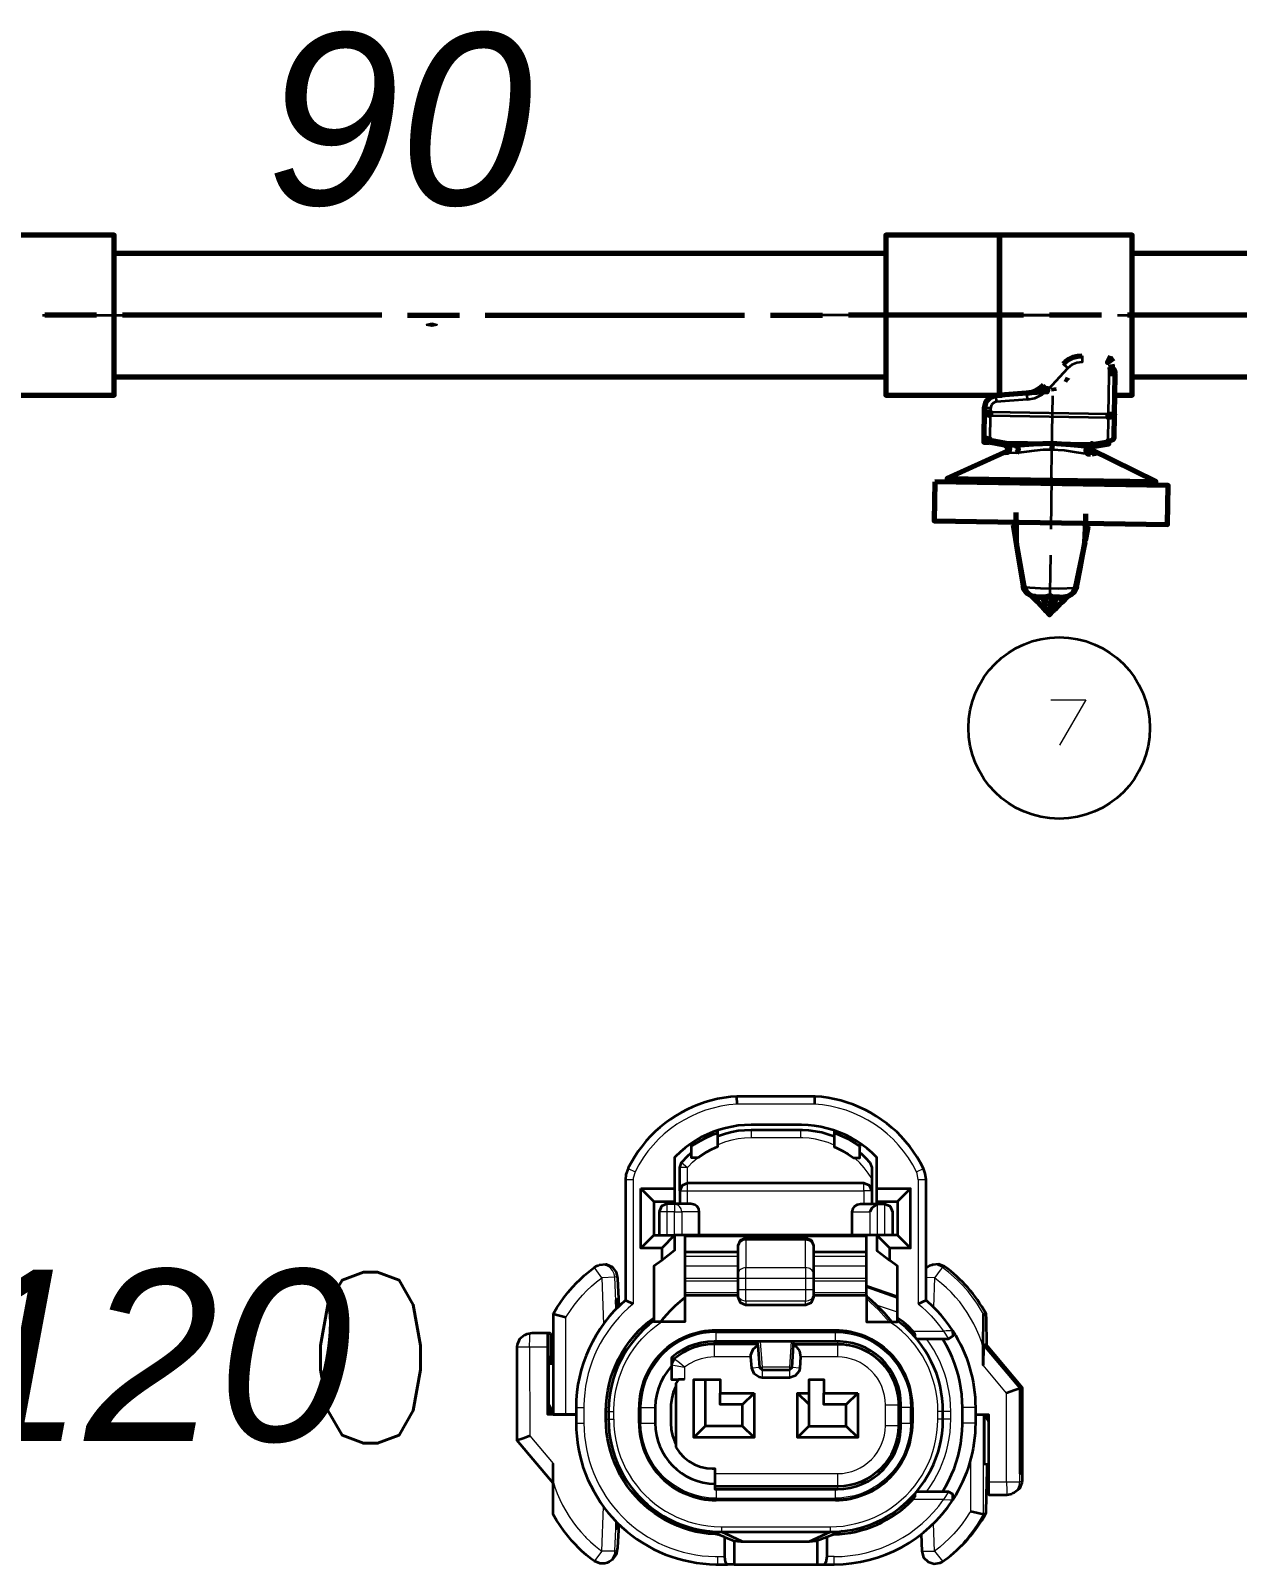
# Model space of a CAD drawing. Extents: x 0 to 174, y 0 to 33.
# Drawn here: x 42.714 to 44.546, y 14.93 to 17.259 of the extents above; entities that cross this region are included whole.
import ezdxf
from ezdxf.enums import TextEntityAlignment as Align

# ---------------------------------------------------------------- set-up
doc = ezdxf.new("R2010")
doc.units = 0
doc.layers.add('PDF2_문자', color=7, linetype='Continuous')
doc.layers.add('PDF2_형상', color=157, linetype='Continuous', true_color=0x405f80)
doc.layers.add('YOLO_TEXT', color=3, linetype='Continuous', true_color=0x008230)
doc.styles.add('OCR_LATIN', font='txt.shx')
doc.styles.add('PDF LucidaHandwriting Italic', font='ariali.ttf')

msp = doc.modelspace()

# ---------------------------------------------------------------- linework, layer by layer
at = {"layer": 'PDF2_형상', "lineweight": 70}
for points in [[(42.4665, 16.9339), (42.0925, 16.9339), (42.0925, 16.7204), (42.3693, 16.7204), (42.3693, 16.4532), (42.5636, 16.4532), (42.5636, 16.7058), (42.8406, 16.7058), (42.8406, 16.9485), (42.4665, 16.9485), (42.4665, 16.7058)], [(44.3604, 16.7058), (44.3865, 16.7058), (44.3865, 16.9485), (44.185, 16.9485), (44.0125, 16.9485), (44.0125, 16.7058), (44.185, 16.7058), (44.1894, 16.7058)], [(44.0125, 16.921), (42.8406, 16.921)], [(46.2468, 16.921), (44.3865, 16.921)], [(44.2817, 16.7531), (44.2853, 16.7565), (44.291, 16.7604), (44.2972, 16.7633), (44.304, 16.765), (44.3108, 16.7656)], [(44.3581, 16.7617), (44.3494, 16.7553), (44.3542, 16.7647), (44.3543, 16.7649)], [(44.3604, 16.7492), (44.3508, 16.7474)], [(44.3562, 16.7483), (44.3589, 16.7451), (44.3603, 16.7415), (44.3601, 16.7404), (44.3603, 16.7393)], [(42.8406, 16.7335), (44.0125, 16.7335)], [(44.2899, 16.7276), (44.2894, 16.7278), (44.2844, 16.7297)], [(44.3232, 16.6164), (44.3211, 16.6192), (44.3207, 16.6231), (44.3225, 16.6262), (44.3239, 16.6272), (44.3254, 16.6275), (44.3271, 16.6276), (44.3513, 16.6315), (44.3511, 16.6315), (44.351, 16.6318), (44.3501, 16.6343), (44.3497, 16.6363), (44.3529, 16.6365), (44.3576, 16.6382), (44.3594, 16.641), (44.36, 16.6767), (44.361, 16.7357), (44.3603, 16.7415)], [(44.361, 16.7415), (44.3603, 16.7415), (44.3513, 16.7417)], [(44.3865, 16.7335), (46.2468, 16.7335)], [(44.2574, 16.7107), (44.2494, 16.7101), (44.2417, 16.7096), (44.2339, 16.709), (44.2301, 16.7088), (44.2293, 16.7088), (44.2264, 16.7085), (44.1801, 16.7051), (44.1711, 16.7022), (44.1644, 16.6953), (44.1621, 16.6861), (44.1619, 16.6797), (44.1614, 16.644), (44.1613, 16.6342), (44.1693, 16.634)], [(44.2522, 16.721), (44.2468, 16.7161), (44.2406, 16.7122), (44.2336, 16.7097), (44.2264, 16.7085), (44.2372, 16.71), (44.2443, 16.7117), (44.2579, 16.7157), (44.2579, 16.7138), (44.2576, 16.7111), (44.2576, 16.7108), (44.2575, 16.7108), (44.2575, 16.7107)], [(44.2682, 16.7115), (44.2678, 16.7174)], [(44.265, 16.6321), (44.2365, 16.6312), (44.2092, 16.6293), (44.1951, 16.6296), (44.1985, 16.6282), (44.2003, 16.6249), (44.1999, 16.6211), (44.1972, 16.6185), (44.1946, 16.6188), (44.1972, 16.6211), (44.1981, 16.6247), (44.1965, 16.6279), (44.1935, 16.6297), (44.1693, 16.6343), (44.1704, 16.6367), (44.1711, 16.639), (44.1674, 16.6394), (44.1631, 16.6413), (44.1617, 16.6431), (44.1614, 16.644), (44.1619, 16.6407), (44.1636, 16.6378), (44.1661, 16.6356), (44.1693, 16.6343)], [(44.1935, 16.6294), (44.1917, 16.63)], [(44.1932, 16.6296), (44.1933, 16.6294)], [(44.1951, 16.6343), (44.1942, 16.6308), (44.1936, 16.6297), (44.1935, 16.6297), (44.1935, 16.6296), (44.1933, 16.6296)], [(44.1942, 16.6294), (44.1933, 16.6296), (44.1951, 16.6294)], [(44.1951, 16.6344), (44.1951, 16.6308), (44.1951, 16.6296)], [(44.2092, 16.6293), (44.2106, 16.6289), (44.2118, 16.6281), (44.2133, 16.6247), (44.2129, 16.6208), (44.2121, 16.6193), (44.2108, 16.6182)], [(44.3271, 16.6276), (44.3258, 16.631), (44.3254, 16.6324), (44.3254, 16.6275), (44.3207, 16.6276), (44.2933, 16.6304), (44.265, 16.6321), (44.2649, 16.6233)], [(44.1971, 16.6208), (44.1057, 16.5792), (44.1057, 16.5735)], [(44.1931, 16.619), (44.1932, 16.619), (44.1946, 16.6186)], [(44.3207, 16.6276), (44.319, 16.6271), (44.3168, 16.6244), (44.3163, 16.6218), (44.3167, 16.6194), (44.3187, 16.6167), (44.3232, 16.6165)], [(44.4224, 16.5686), (44.4225, 16.5743), (44.3251, 16.6224)], [(44.3258, 16.6167), (44.3335, 16.6179), (44.3339, 16.6181)], [(44.3339, 16.6285), (44.3338, 16.6285), (44.3329, 16.6283), (44.3261, 16.6274)], [(44.3356, 16.629), (44.3338, 16.6285)], [(44.1057, 16.5792), (44.264, 16.5768), (44.4225, 16.5743)], [(44.2101, 16.5272), (44.2103, 16.5054), (44.2104, 16.4837), (44.2111, 16.4774)], [(44.3022, 16.4147), (44.3082, 16.4454), (44.314, 16.4757), (44.3149, 16.4821), (44.3157, 16.5039), (44.3165, 16.5256)], [(44.2061, 16.5082), (44.2096, 16.4868), (44.2111, 16.4774), (44.221, 16.416), (44.221, 16.4158), (44.2211, 16.4157), (44.2215, 16.4156), (44.2228, 16.4153), (44.2104, 16.4837)], [(44.3158, 16.4851), (44.3193, 16.5032), (44.3199, 16.5064)], [(44.3149, 16.4821), (44.3004, 16.4142), (44.3017, 16.4143), (44.3019, 16.4144), (44.3022, 16.4146), (44.3022, 16.4147), (44.3017, 16.4126)], [(44.2339, 16.4007), (44.2397, 16.3997), (44.2357, 16.4001), (44.2315, 16.4017), (44.2281, 16.4039), (44.2251, 16.4068), (44.2228, 16.4101), (44.2214, 16.4139), (44.2208, 16.416)], [(44.2214, 16.4139), (44.2214, 16.4138), (44.2219, 16.4138), (44.2232, 16.4138), (44.2263, 16.4072), (44.2294, 16.4037), (44.2344, 16.4007), (44.2397, 16.3997), (44.2472, 16.3996), (44.2513, 16.3994), (44.2553, 16.3994), (44.2568, 16.3997), (44.2599, 16.4011), (44.2611, 16.4014), (44.2617, 16.4014), (44.2629, 16.4011), (44.266, 16.3996), (44.2674, 16.3992), (44.2756, 16.3992), (44.2829, 16.399), (44.2864, 16.3993), (44.29, 16.4007), (44.2935, 16.4028), (44.2963, 16.4057), (44.2985, 16.409), (44.3, 16.4126), (44.3012, 16.4125), (44.3015, 16.4125), (44.3017, 16.4125), (44.3017, 16.4126), (44.2983, 16.4062), (44.2947, 16.4028), (44.289, 16.3999), (44.2829, 16.399)], [(44.2228, 16.4153), (44.2232, 16.4138)], [(44.2344, 16.4006), (44.2424, 16.3921), (44.254, 16.3796), (44.2553, 16.3782), (44.261, 16.3721), (44.2667, 16.3779)], [(44.2549, 16.3994), (44.2547, 16.391), (44.2535, 16.3857), (44.2538, 16.3817), (44.255, 16.3785), (44.2553, 16.3782)], [(44.2883, 16.3997), (44.2801, 16.3914), (44.2765, 16.3878), (44.2729, 16.3842), (44.2696, 16.3808), (44.2667, 16.3779), (44.2671, 16.3783), (44.2685, 16.3814), (44.2688, 16.3856), (44.2678, 16.3907), (44.2679, 16.3992)], [(44.3004, 16.4142), (44.3, 16.4126)], [(44.2678, 16.3907), (44.2668, 16.3882), (44.2646, 16.3864), (44.2615, 16.3858)]]:
    msp.add_lwpolyline(points, dxfattribs=at)
for points in [[(44.185, 16.7058), (44.185, 16.9485)], [(44.1717, 16.6747), (44.17, 16.6749), (44.1647, 16.6762), (44.1626, 16.6778), (44.1622, 16.6787), (44.1619, 16.6797), (44.1628, 16.6797), (44.1717, 16.6796)], [(44.3503, 16.6768), (44.36, 16.6767), (44.3599, 16.6757), (44.3583, 16.674), (44.3539, 16.6722), (44.3503, 16.6719)], [(44.0868, 16.5738), (44.086, 16.5147), (44.4403, 16.5093), (44.4411, 16.5683)]]:
    msp.add_lwpolyline(points, close=True, dxfattribs=at)
at = {"layer": 'PDF2_형상', "color": 18, "lineweight": 35, "true_color": 0x260000}
for points in [[(42.7322, 16.8272), (42.9685, 16.8272)], [(42.8139, 16.8272), (42.7353, 16.8272)], [(43.2471, 16.8272), (42.8533, 16.8272)], [(43.2864, 16.8272), (43.3651, 16.8272)], [(43.4044, 16.8272), (43.7982, 16.8272)], [(43.8376, 16.8272), (43.9162, 16.8272)], [(44.02, 16.8272), (43.8846, 16.8272)], [(43.9557, 16.8272), (44.3131, 16.8272), (44.1775, 16.8272)], [(44.2071, 16.8272), (44.0571, 16.8272), (44.2218, 16.8272)], [(44.0594, 16.8272), (44.1382, 16.8272)], [(44.3251, 16.8272), (44.2464, 16.8272)], [(44.3399, 16.8272), (44.2611, 16.8272)], [(44.3646, 16.8272), (44.5144, 16.8272)], [(44.7731, 16.8272), (44.3793, 16.8272)], [(44.2647, 16.6203), (44.2661, 16.7044)], [(44.2642, 16.5808), (44.2629, 16.5021)], [(44.2624, 16.4628), (44.261, 16.3786)]]:
    msp.add_lwpolyline(points, dxfattribs=at)
at = {"layer": 'PDF2_형상', "color": 3, "lineweight": 70}
for points in [[(42.8139, 16.8272), (42.7353, 16.8272)], [(43.2471, 16.8272), (42.8533, 16.8272)], [(43.2864, 16.8272), (43.3651, 16.8272)], [(43.4044, 16.8272), (43.7982, 16.8272)], [(43.8376, 16.8272), (43.9162, 16.8272)], [(44.2218, 16.8272), (44.185, 16.8272), (43.9557, 16.8272)], [(44.3399, 16.8272), (44.2613, 16.8272)], [(44.7731, 16.8272), (44.3793, 16.8272)]]:
    msp.add_lwpolyline(points, dxfattribs=at)
at = {"layer": 'PDF2_형상', "lineweight": 35}
for points in [[(44.2522, 16.721), (44.2528, 16.7204), (44.2593, 16.7144), (44.2888, 16.7464), (44.2817, 16.7531)], [(44.3108, 16.7656), (44.3108, 16.7649), (44.3107, 16.756), (44.3107, 16.7558), (44.3026, 16.7549), (44.2951, 16.7517), (44.2888, 16.7464)], [(44.3508, 16.7474), (44.3513, 16.7417), (44.3513, 16.7358)], [(44.361, 16.7357), (44.3513, 16.7358), (44.3503, 16.6768), (44.1717, 16.6796), (44.1718, 16.686), (44.1633, 16.6861), (44.1621, 16.6861)], [(44.2264, 16.7085), (44.2264, 16.7082), (44.2265, 16.7078), (44.2267, 16.7057), (44.2271, 16.6989), (44.1808, 16.6956), (44.1801, 16.7044), (44.1801, 16.7051)], [(44.2271, 16.6989), (44.239, 16.7012), (44.25, 16.7065), (44.2593, 16.7144)], [(44.1808, 16.6956), (44.179, 16.6953), (44.1774, 16.6946), (44.1756, 16.6935), (44.1744, 16.6925), (44.1732, 16.6908), (44.1725, 16.6894), (44.1719, 16.6875), (44.1718, 16.686)], [(44.1972, 16.6185), (44.2108, 16.6182), (44.2383, 16.6218), (44.2515, 16.6229), (44.2649, 16.6233)], [(44.264, 16.571), (44.264, 16.5768), (44.2649, 16.6233), (44.2835, 16.6219), (44.3018, 16.6192), (44.3186, 16.6165)], [(44.3271, 16.6276), (44.3242, 16.626), (44.3226, 16.6228), (44.3233, 16.6192), (44.3258, 16.6167), (44.3232, 16.6164)], [(44.2061, 16.5082), (44.2063, 16.5129)], [(44.2096, 16.4868), (44.21, 16.5128)], [(44.3163, 16.5111), (44.3158, 16.4851)], [(44.32, 16.5111), (44.3199, 16.5064)], [(44.3, 16.4126), (44.2754, 16.4114), (44.2476, 16.4118), (44.2232, 16.4138)], [(44.2535, 16.3857), (44.249, 16.3983), (44.2424, 16.3921)], [(44.2478, 16.3996), (44.249, 16.3983), (44.249, 16.3996)], [(44.2611, 16.4014), (44.2608, 16.3858), (44.2594, 16.3818), (44.2576, 16.38), (44.255, 16.3785)], [(44.2617, 16.4014), (44.2615, 16.3858), (44.2628, 16.3818), (44.2671, 16.3783)], [(44.2801, 16.3914), (44.2737, 16.3979), (44.2688, 16.3856)], [(44.2749, 16.3992), (44.2737, 16.3979), (44.2737, 16.3992)], [(44.2608, 16.3858), (44.2578, 16.3865), (44.2554, 16.3883), (44.2547, 16.391)]]:
    msp.add_lwpolyline(points, dxfattribs=at)
msp.add_lwpolyline([(44.1951, 16.6344), (44.1711, 16.639), (44.1717, 16.6747), (44.3503, 16.6719), (44.3497, 16.6363), (44.3254, 16.6324)], close=True, dxfattribs=at)
at = {"layer": 'PDF2_형상', "color": 18, "lineweight": 13, "true_color": 0x260000}
msp.add_lwpolyline([(44.2629, 16.2431), (44.3163, 16.2431), (44.2762, 16.1742)], dxfattribs=at)
at = {"layer": 'PDF2_형상', "color": 7, "lineweight": 35}
for points in [[(43.7867, 15.6289), (43.7864, 15.6407), (43.7765, 15.6399), (43.7668, 15.6386), (43.7571, 15.6368), (43.7475, 15.6346), (43.7381, 15.6318), (43.7287, 15.6286), (43.7197, 15.625), (43.7107, 15.6208), (43.7021, 15.6162), (43.6936, 15.6113), (43.6853, 15.6058), (43.6774, 15.6), (43.6697, 15.5939), (43.6625, 15.5872), (43.6554, 15.5803), (43.6489, 15.5731), (43.6426, 15.5654), (43.6367, 15.5576), (43.6312, 15.5494), (43.6263, 15.541), (43.6215, 15.5322), (43.6211, 15.5314), (43.6179, 15.5222), (43.6171, 15.514), (43.6171, 15.3311), (43.6289, 15.3256)], [(44.0619, 15.3256), (44.0738, 15.3311), (44.0738, 15.514), (44.0725, 15.5236), (44.0697, 15.5314), (44.0651, 15.5401), (44.0601, 15.5486), (44.0547, 15.5568), (44.0489, 15.5647), (44.0426, 15.5724), (44.0361, 15.5796), (44.0292, 15.5867), (44.0218, 15.5932), (44.0142, 15.5994), (44.0062, 15.6053), (43.9981, 15.6108), (43.9897, 15.6158), (43.981, 15.6204), (43.9721, 15.6246), (43.9629, 15.6283), (43.9536, 15.6315), (43.9442, 15.6343), (43.9347, 15.6367), (43.925, 15.6385), (43.9153, 15.6399), (43.9054, 15.6407), (43.9044, 15.6407), (43.7864, 15.6407)], [(43.9044, 15.6407), (43.9042, 15.6289)], [(43.999, 15.501), (43.999, 15.5481), (43.9919, 15.555), (43.9844, 15.5614), (43.9767, 15.5674), (43.9685, 15.5728), (43.96, 15.5778), (43.9512, 15.5822), (43.9422, 15.5861), (43.9329, 15.5894), (43.9235, 15.5922), (43.9139, 15.5944), (43.9042, 15.596), (43.8944, 15.5969), (43.8846, 15.5974), (43.8828, 15.5974), (43.8081, 15.5974), (43.7982, 15.5971), (43.7883, 15.5963), (43.7786, 15.5947), (43.769, 15.5926), (43.7596, 15.59), (43.7503, 15.5868), (43.7413, 15.5829), (43.7324, 15.5786), (43.7239, 15.5738), (43.7156, 15.5683), (43.7078, 15.5625), (43.7001, 15.5561), (43.6931, 15.5493), (43.6919, 15.5481), (43.6919, 15.501), (43.6919, 15.4813), (43.6919, 15.4774)], [(43.7568, 15.589), (43.7568, 15.585), (43.7568, 15.5639), (43.7478, 15.56), (43.7392, 15.5554), (43.7308, 15.5501), (43.7274, 15.5476), (43.7175, 15.5476), (43.7175, 15.5636), (43.7175, 15.5649), (43.7175, 15.5696)], [(43.7568, 15.585), (43.7476, 15.5814), (43.7386, 15.5774), (43.73, 15.5728), (43.7217, 15.5676), (43.7175, 15.5649)], [(43.934, 15.5797), (43.9247, 15.5831), (43.9153, 15.5857), (43.9057, 15.5876), (43.8958, 15.5889), (43.8861, 15.5896), (43.8828, 15.5896), (43.8081, 15.5896), (43.7982, 15.5892), (43.7885, 15.5882), (43.7788, 15.5864), (43.7692, 15.584), (43.7599, 15.5808), (43.7568, 15.5797)], [(43.934, 15.589), (43.934, 15.585), (43.934, 15.5639), (43.9379, 15.5624), (43.9468, 15.5581), (43.9554, 15.5532), (43.9635, 15.5476), (43.9733, 15.5476), (43.9733, 15.5636), (43.9735, 15.5649), (43.9735, 15.5696)], [(43.9735, 15.5649), (43.9651, 15.5703), (43.9567, 15.5751), (43.9478, 15.5794), (43.9388, 15.5832), (43.934, 15.585)], [(43.9911, 15.4971), (43.9876, 15.5054), (43.9793, 15.5089), (43.7115, 15.5089), (43.7032, 15.5054), (43.6997, 15.4971), (43.6997, 15.5328), (43.7025, 15.5404), (43.7036, 15.5417), (43.7103, 15.5489), (43.7175, 15.5556)], [(43.9733, 15.5556), (43.9746, 15.5544), (43.9817, 15.5476), (43.9883, 15.5404), (43.9911, 15.5328), (43.9911, 15.5161), (43.9911, 15.4971), (43.9911, 15.4774)], [(44.0501, 15.4104), (44.0501, 15.501), (44.0304, 15.4813), (44.0304, 15.4301), (43.999, 15.4301), (43.9882, 15.4301), (43.9743, 15.4301), (43.7165, 15.4301), (43.7026, 15.4301), (43.6919, 15.4301), (43.6919, 15.4065), (43.6722, 15.3917), (43.6604, 15.3829), (43.6604, 15.3046), (43.6604, 15.2997), (43.6526, 15.2936), (43.6453, 15.2871), (43.6383, 15.2801), (43.6318, 15.2728), (43.6257, 15.265), (43.62, 15.2571), (43.6149, 15.2486), (43.6101, 15.24), (43.6058, 15.2311), (43.6022, 15.2219), (43.599, 15.2126), (43.5964, 15.2032), (43.5943, 15.1936), (43.5928, 15.1839), (43.5919, 15.174), (43.5915, 15.1643), (43.5915, 15.1624), (43.5915, 15.1506), (43.5918, 15.1407), (43.5926, 15.131), (43.594, 15.1212), (43.596, 15.1115), (43.5985, 15.1021), (43.6015, 15.0926), (43.6051, 15.0835), (43.6093, 15.0746), (43.6139, 15.066), (43.619, 15.0575), (43.6246, 15.0494), (43.6306, 15.0417), (43.6371, 15.0342), (43.644, 15.0272), (43.6512, 15.0206), (43.6589, 15.0144), (43.6669, 15.0086), (43.6751, 15.0033), (43.6837, 14.9986), (43.6926, 14.9943), (43.7018, 14.9906), (43.711, 14.9874), (43.7206, 14.9846), (43.7301, 14.9825), (43.7399, 14.9808), (43.7446, 14.9803), (43.7544, 14.9796), (43.7628, 14.9793)], [(43.6407, 15.501), (43.6919, 15.501)], [(43.6997, 15.4971), (43.6997, 15.4774)], [(43.999, 15.4813), (43.999, 15.501), (44.0501, 15.501)], [(43.6604, 15.4813), (43.6919, 15.4813)], [(43.7293, 15.4301), (43.7293, 15.4656), (43.7285, 15.4697), (43.726, 15.4735), (43.7224, 15.4761), (43.7167, 15.4774), (43.6915, 15.4774), (43.6801, 15.4774), (43.6717, 15.4739), (43.6682, 15.4656), (43.6682, 15.4301)], [(43.9615, 15.4301), (43.9615, 15.4656), (43.9628, 15.4707), (43.9656, 15.4742), (43.9696, 15.4765), (43.9742, 15.4774), (44.0038, 15.4774), (44.0108, 15.4774), (44.0192, 15.4739), (44.0226, 15.4656), (44.0226, 15.4301)], [(44.0038, 15.4774), (43.9993, 15.4767), (43.9915, 15.4711), (43.9882, 15.4656)], [(43.999, 15.4774), (43.999, 15.4813), (44.0304, 15.4813)], [(43.6604, 15.4301), (43.6919, 15.4301), (43.6722, 15.4104), (43.6722, 15.3917)], [(43.7076, 15.4301), (43.7076, 15.4275), (43.7076, 15.4044), (43.7076, 15.3974), (43.7076, 15.3829), (43.7076, 15.3643), (43.7076, 15.3604), (43.7076, 15.3426), (43.7076, 15.3388), (43.7076, 15.2982), (43.6719, 15.2982), (43.6604, 15.2982), (43.6604, 15.2997)], [(43.9025, 15.3388), (43.9832, 15.3388), (43.9832, 15.3426), (43.9832, 15.3604), (43.9832, 15.3643), (43.9832, 15.3829), (43.9832, 15.3974), (43.9832, 15.4044), (43.9832, 15.4275), (43.9832, 15.4301)], [(44.0304, 15.4301), (44.0501, 15.4104), (44.0186, 15.4104), (43.999, 15.4301), (43.999, 15.4065), (44.0186, 15.3917), (44.0186, 15.4104)], [(43.6722, 15.4104), (43.6407, 15.4104)], [(43.7883, 15.4044), (43.7076, 15.4044)], [(43.9832, 15.4044), (43.9025, 15.4044)], [(43.5268, 15.3049), (43.5075, 15.3101), (43.5081, 15.3111), (43.5131, 15.3196), (43.5185, 15.3278), (43.5242, 15.3358), (43.5303, 15.3436), (43.5367, 15.351), (43.5435, 15.3582), (43.5474, 15.3619), (43.5546, 15.3688), (43.5621, 15.375), (43.5699, 15.381), (43.5738, 15.3833), (43.5769, 15.3846)], [(43.5771, 15.3847), (43.5878, 15.386), (43.5971, 15.3819), (43.6029, 15.374), (43.605, 15.3643), (43.6068, 15.3332), (43.6072, 15.3221)], [(43.9832, 15.3388), (43.9832, 15.2982), (44.0189, 15.2982), (44.0304, 15.2982), (44.0304, 15.2997), (44.0304, 15.3046), (44.0304, 15.3829), (44.0186, 15.3917)], [(44.0304, 15.3365), (43.9832, 15.3528)], [(43.6035, 15.3183), (43.6029, 15.3318), (43.6037, 15.3322), (43.6029, 15.3315)], [(43.6043, 15.3192), (43.6037, 15.3322)], [(43.6065, 15.3214), (43.6061, 15.3332), (43.6054, 15.3328), (43.6047, 15.3322)], [(43.6053, 15.3201), (43.6047, 15.3326), (43.6061, 15.3332)], [(43.7076, 15.3353), (43.7, 15.329), (43.6928, 15.3225), (43.6857, 15.3156), (43.679, 15.3083), (43.6726, 15.3008), (43.6706, 15.2982)], [(43.7076, 15.3388), (43.7883, 15.3388)], [(44.0218, 15.2982), (44.0107, 15.3115), (43.9985, 15.3239), (43.9913, 15.3304), (43.9836, 15.3368), (43.9832, 15.3371)], [(43.5075, 15.3101), (43.5075, 15.1579), (43.5174, 15.1578), (43.5268, 15.1578), (43.5422, 15.1578), (43.4993, 15.1578), (43.4993, 15.2599), (43.4993, 15.26), (43.4993, 15.274), (43.4994, 15.2785), (43.4996, 15.2796), (43.4996, 15.2799), (43.4996, 15.28), (43.5031, 15.2814), (43.5032, 15.28), (43.5033, 15.2757), (43.5033, 15.2618), (43.5035, 15.2351)], [(44.0592, 15.2726), (44.0565, 15.2757), (44.0571, 15.2767), (44.0571, 15.2789), (44.0565, 15.2807), (44.0538, 15.2844), (44.0468, 15.2912), (44.0393, 15.2978), (44.0315, 15.3037), (44.0304, 15.3046)], [(44.2167, 15.1975), (44.1615, 15.2632), (44.161, 15.2629), (44.161, 15.2628), (44.1608, 15.2614), (44.1606, 15.2324), (44.1606, 15.259), (44.1608, 15.3078), (44.161, 15.3099), (44.161, 15.3101), (44.1642, 15.3115), (44.1643, 15.3114), (44.1643, 15.3113), (44.1644, 15.3101), (44.1647, 15.3029), (44.1653, 15.2636), (44.1653, 15.2632)], [(43.4676, 15.2797), (43.4643, 15.2783), (43.4642, 15.2782), (43.4639, 15.2782), (43.4564, 15.2722), (43.4526, 15.2635), (43.4524, 15.2603), (43.4525, 15.1185)], [(43.5031, 15.2814), (43.4754, 15.2814), (43.4679, 15.2799)], [(44.0565, 15.2757), (44.0499, 15.2828), (44.0428, 15.2896), (44.0353, 15.296), (44.0304, 15.2997)], [(43.8182, 15.2647), (43.7517, 15.2647), (43.7419, 15.2642), (43.7322, 15.2626), (43.7228, 15.2601), (43.7136, 15.2565), (43.7049, 15.2519), (43.6967, 15.2465), (43.6913, 15.2422), (43.6872, 15.2342), (43.6872, 15.2333), (43.6872, 15.2108), (43.6978, 15.2108)], [(43.8818, 15.2282), (43.881, 15.2237), (43.8751, 15.2164), (43.8661, 15.2136), (43.8247, 15.2136), (43.8203, 15.2142), (43.8124, 15.2194), (43.809, 15.2282), (43.8078, 15.245), (43.8078, 15.2481), (43.811, 15.2571), (43.8183, 15.2631), (43.8207, 15.229), (43.8247, 15.2254), (43.8661, 15.2254), (43.8701, 15.229), (43.8726, 15.2631), (43.8753, 15.2617), (43.8814, 15.2544), (43.8831, 15.245), (43.8819, 15.2282)], [(43.8183, 15.2631), (43.8182, 15.2647), (43.8179, 15.2687)], [(43.8726, 15.2631), (43.8726, 15.2647), (43.8729, 15.2687)], [(44.0986, 15.0403), (44.1036, 15.0488), (44.1083, 15.0575), (44.1125, 15.0664), (44.1163, 15.0754), (44.1194, 15.0847), (44.1222, 15.0942), (44.1246, 15.1037), (44.1264, 15.1135), (44.1276, 15.1232), (44.1285, 15.1331), (44.1289, 15.1428), (44.1289, 15.1447), (44.1289, 15.1683), (44.1286, 15.1781), (44.1279, 15.1879), (44.1267, 15.1976), (44.1249, 15.2074), (44.1228, 15.2169), (44.12, 15.2264), (44.1168, 15.2357), (44.1132, 15.2449), (44.1092, 15.2539), (44.1046, 15.2625), (44.0996, 15.2711), (44.0986, 15.2726)], [(44.1636, 15.2608), (44.1638, 15.2642), (44.1643, 15.2644), (44.2194, 15.1988), (44.2194, 15.0569), (44.2192, 15.0537), (44.2154, 15.045), (44.2079, 15.039), (44.2076, 15.039), (44.2075, 15.0389), (44.2042, 15.0375)], [(43.5075, 15.1583), (43.5006, 15.1583), (43.5006, 15.2449), (43.5022, 15.2456), (43.5022, 15.2351)], [(43.5075, 15.2347), (43.5006, 15.2353)], [(43.5075, 15.2342), (43.5006, 15.2347)], [(43.5074, 15.2347), (43.5075, 15.2351)], [(43.7068, 15.2108), (43.6978, 15.2108), (43.6939, 15.2047), (43.6939, 15.1083)], [(43.7385, 15.1401), (43.7385, 15.2108)], [(43.6939, 15.2003), (43.6899, 15.1913), (43.6874, 15.1818), (43.6861, 15.1721), (43.686, 15.1683), (43.686, 15.1447), (43.6867, 15.1349), (43.6888, 15.1253), (43.6922, 15.1161), (43.6939, 15.1126)], [(43.7949, 15.1401), (43.7949, 15.1726), (43.761, 15.1726), (43.761, 15.1903)], [(43.7949, 15.1726), (43.8125, 15.1903)], [(43.896, 15.1726), (43.8783, 15.1903)], [(43.896, 15.1401), (43.896, 15.1726), (43.896, 15.1903)], [(43.9524, 15.1401), (43.9524, 15.1726), (43.9185, 15.1726), (43.9185, 15.1903)], [(43.9524, 15.1726), (43.97, 15.1903)], [(44.2161, 15.1974), (44.2068, 15.194), (44.1975, 15.1907), (44.196, 15.1901)], [(44.2167, 15.0685), (44.2189, 15.0683), (44.2167, 15.0674), (44.2167, 15.1975), (44.2161, 15.1972)], [(44.2194, 15.1988), (44.2189, 15.1985), (44.2167, 15.1976)], [(43.5006, 15.1724), (43.5075, 15.1603)], [(43.5022, 15.1694), (43.5022, 15.159), (43.5075, 15.159)], [(43.5035, 15.1674), (43.5035, 15.1594), (43.5075, 15.1594)], [(43.5006, 15.1583), (43.4993, 15.1578)], [(43.5022, 15.159), (43.5035, 15.1594)], [(43.5078, 15.1599), (43.5058, 15.1599), (43.5035, 15.1599), (43.5057, 15.1599), (43.5076, 15.1599)], [(43.8125, 15.1226), (43.795, 15.1401), (43.7383, 15.1401), (43.7208, 15.1226)], [(43.8783, 15.1226), (43.8958, 15.1401), (43.9525, 15.1401), (43.97, 15.1226)], [(44.1486, 15.1578), (44.1685, 15.1578), (44.1685, 15.0556), (44.1686, 15.0415), (44.1687, 15.0374), (44.1689, 15.0358), (44.1964, 15.0358), (44.2039, 15.0374)], [(44.1621, 15.1578), (44.1621, 15.0828), (44.1685, 15.0822)], [(44.1685, 15.1474), (44.1624, 15.1578)], [(44.1685, 15.1499), (44.1639, 15.1578)], [(43.5072, 15.0533), (43.4525, 15.1185), (43.4618, 15.1218), (43.471, 15.1251), (43.4718, 15.1254)], [(43.6939, 15.1082), (43.6993, 15.1001), (43.7058, 15.0928), (43.7135, 15.0867), (43.7221, 15.0818), (43.7312, 15.0783), (43.7408, 15.0762), (43.749, 15.0758), (43.7529, 15.0758), (43.7529, 15.0679), (43.7529, 15.0482)], [(43.6071, 14.9911), (43.6051, 14.9557), (43.6032, 14.945), (43.5972, 14.9368), (43.5926, 14.9339), (43.5893, 14.9326), (43.5858, 14.9314), (43.5787, 14.9313), (43.57, 14.9349), (43.5656, 14.9381), (43.5579, 14.9443), (43.5506, 14.9508), (43.5435, 14.9576), (43.5428, 14.9585), (43.536, 14.9657), (43.5296, 14.9732), (43.5236, 14.981), (43.5179, 14.9889), (43.5125, 14.9972), (43.5076, 15.0057), (43.5076, 15.0058), (43.5075, 15.0092), (43.5072, 15.0564), (43.5072, 15.0832)], [(44.1685, 15.0814), (44.1661, 15.0719), (44.1658, 15.0682), (44.1653, 15.0583), (44.1653, 15.0558), (44.1646, 15.01), (44.1643, 15.0075), (44.1643, 15.0072), (44.1643, 15.0071), (44.161, 15.0057), (44.1607, 15.0057), (44.1525, 15.0076), (44.141, 15.0106)], [(44.1685, 15.0811), (44.1682, 15.0807)], [(43.6033, 14.9947), (43.6029, 14.9843), (43.6039, 14.9847), (43.6042, 14.9939)], [(43.6031, 14.9854), (43.6039, 14.9847)], [(43.6062, 14.9857), (43.6049, 14.9851), (43.6051, 14.9929)], [(43.6049, 14.9867), (43.6056, 14.9863), (43.6062, 14.9857), (43.6064, 14.9917)], [(43.7946, 14.965), (43.7628, 14.9793), (43.8454, 14.9793), (43.9281, 14.9793)], [(43.7681, 14.9714), (43.7574, 14.9754)], [(43.7825, 14.9301), (43.7724, 14.9301), (43.7707, 14.931), (43.7693, 14.9336), (43.7681, 14.9419), (43.7681, 14.9714), (43.7825, 14.966), (43.7922, 14.965), (43.7946, 14.965), (43.8454, 14.965), (43.8963, 14.965), (43.9061, 14.9657), (43.9085, 14.966)], [(43.7825, 14.966), (43.7825, 14.9301), (43.9085, 14.9301)], [(43.9228, 14.9714), (43.9085, 14.966), (43.9085, 14.9301), (43.9185, 14.9301)]]:
    msp.add_lwpolyline(points, dxfattribs=at)
at = {"layer": 'PDF2_형상', "color": 7, "lineweight": 13}
for points in [[(44.0619, 15.514), (44.0603, 15.5235), (44.0592, 15.5261, 0.269748), (43.9042, 15.6289), (43.7867, 15.6289, 0.270263), (43.6318, 15.5261)], [(44.161, 15.3101, 0.106141), (44.0986, 15.3811), (44.0899, 15.3847), (44.0803, 15.3838), (44.0792, 15.3833)], [(44.0981, 14.9339), (44.1019, 14.9363), (44.0988, 14.9349, 0.108886), (44.161, 15.0057), (44.161, 15.1579)], [(43.934, 14.9419, 0.245652), (44.1003, 15.0285), (44.11, 15.0282), (44.1142, 15.0282)]]:
    msp.add_lwpolyline(points, format="xyb", dxfattribs=at)
for points in [[(43.8081, 15.5896), (43.8081, 15.5778)], [(43.8828, 15.5896), (43.8828, 15.5778)], [(43.934, 15.5669), (43.9249, 15.5706), (43.9154, 15.5735), (43.9058, 15.5756), (43.8961, 15.5771), (43.8864, 15.5776), (43.8828, 15.5778), (43.8081, 15.5778), (43.7982, 15.5774), (43.7885, 15.5762), (43.7788, 15.5743), (43.7693, 15.5717), (43.7601, 15.5682), (43.7568, 15.5669)], [(43.7025, 15.5404), (43.7115, 15.5328), (43.7125, 15.5339), (43.7192, 15.541), (43.7264, 15.5476)], [(43.9911, 15.5161), (43.9857, 15.5244), (43.9797, 15.5322), (43.9732, 15.5396), (43.9661, 15.5464), (43.9644, 15.5476)], [(43.6211, 15.5314), (43.6318, 15.5261), (43.629, 15.5168), (43.6289, 15.514), (43.6289, 15.3256), (43.6214, 15.3192), (43.6143, 15.3124), (43.6074, 15.3053), (43.601, 15.2979), (43.5949, 15.2903), (43.5892, 15.2822), (43.5838, 15.2739), (43.5789, 15.2654), (43.5743, 15.2567), (43.5703, 15.2478), (43.5667, 15.2386), (43.5635, 15.2293), (43.5607, 15.2199), (43.5585, 15.2103), (43.5567, 15.2006), (43.5554, 15.1908), (43.5544, 15.181), (43.5542, 15.1711), (43.554, 15.1683)], [(43.6289, 15.5139), (43.6171, 15.5139)], [(43.6997, 15.4971), (43.7115, 15.4971), (43.7115, 15.5089), (43.7115, 15.5328), (43.6997, 15.5328)], [(44.0592, 15.5263), (44.0697, 15.5314)], [(44.0738, 15.514), (44.0619, 15.514), (44.0619, 15.3256), (44.0674, 15.321), (44.0747, 15.3143), (44.0815, 15.3074), (44.0882, 15.3), (44.0943, 15.2924), (44.1001, 15.2844), (44.1076, 15.2726)], [(43.7115, 15.4774), (43.7115, 15.4971), (43.9793, 15.4971), (43.9793, 15.4774)], [(43.9911, 15.4971), (43.9793, 15.4971), (43.9793, 15.5089)], [(43.6801, 15.4774), (43.6801, 15.4656), (43.6682, 15.4656)], [(43.6915, 15.4301), (43.6915, 15.4656), (43.6801, 15.4656), (43.6801, 15.4301)], [(43.7293, 15.4656), (43.7026, 15.4656), (43.7026, 15.4301)], [(43.9615, 15.4656), (43.9882, 15.4656), (43.9882, 15.4301)], [(43.9993, 15.4765), (43.9993, 15.4301)], [(44.0108, 15.4774), (44.0108, 15.4301)], [(43.9832, 15.4275), (43.7076, 15.4275)], [(43.8001, 15.4261), (43.8001, 15.4225), (43.7957, 15.4217), (43.7918, 15.4196), (43.7903, 15.4182), (43.7892, 15.4165), (43.7883, 15.4129)], [(43.9025, 15.4129), (43.9022, 15.4147), (43.9017, 15.4164), (43.9006, 15.4181), (43.8974, 15.4208), (43.8907, 15.4225), (43.8907, 15.4261)], [(43.7883, 15.3974), (43.7076, 15.3974)], [(43.9832, 15.3974), (43.9025, 15.3974)], [(43.6031, 15.3179), (43.6013, 15.366), (43.5811, 15.3651), (43.5711, 15.3792), (43.57, 15.3808), (43.5699, 15.381)], [(43.5771, 15.3847), (43.586, 15.3863), (43.5951, 15.3833), (43.6018, 15.3764), (43.6044, 15.3672), (43.6013, 15.366), (43.6001, 15.3715), (43.5976, 15.3765), (43.5938, 15.3807), (43.5889, 15.3835), (43.5833, 15.3847), (43.5738, 15.3833)], [(43.7883, 15.3829), (43.7076, 15.3829)], [(43.7883, 15.3649), (43.8001, 15.3649), (43.8001, 15.3808), (43.7957, 15.3801), (43.7918, 15.3781), (43.7903, 15.3767), (43.7892, 15.375), (43.7883, 15.3712)], [(43.9025, 15.3712), (43.9022, 15.3731), (43.9017, 15.3749), (43.9006, 15.3765), (43.8974, 15.3792), (43.8907, 15.3808), (43.8907, 15.3649), (43.9025, 15.3649)], [(43.9832, 15.3829), (43.9025, 15.3829)], [(44.1642, 15.3115), (44.1544, 15.3275), (44.1435, 15.3425), (44.1311, 15.3565), (44.1178, 15.3696), (44.1018, 15.3824), (44.0986, 15.381), (44.0983, 15.3808), (44.0976, 15.38), (44.0951, 15.3767), (44.0868, 15.3656), (44.0865, 15.3651), (44.0738, 15.3657)], [(44.1018, 15.3824), (44.0931, 15.386), (44.0835, 15.3851), (44.0825, 15.3847)], [(43.5268, 15.1578), (43.5268, 15.3049), (43.5283, 15.3075), (43.5336, 15.3157), (43.5393, 15.3238), (43.5454, 15.3315), (43.5519, 15.3389), (43.5587, 15.346), (43.5658, 15.3528), (43.5733, 15.3592), (43.5811, 15.3651), (43.5838, 15.2951)], [(43.6044, 15.3672), (43.6046, 15.3671), (43.6046, 15.3668), (43.605, 15.3625), (43.6072, 15.3221)], [(43.7883, 15.3643), (43.7076, 15.3643)], [(43.7883, 15.3604), (43.7076, 15.3604)], [(43.9832, 15.3643), (43.9025, 15.3643)], [(43.9832, 15.3604), (43.9025, 15.3604)], [(44.0304, 15.3365), (43.9832, 15.3528)], [(44.0304, 15.334), (43.9832, 15.3503)], [(44.1606, 15.259), (44.1576, 15.2685), (44.1542, 15.2776), (44.1503, 15.2867), (44.146, 15.2956), (44.1412, 15.3042), (44.1361, 15.3126), (44.1306, 15.3207), (44.1247, 15.3286), (44.1183, 15.3361), (44.1117, 15.3433), (44.1046, 15.3501), (44.0972, 15.3568), (44.0896, 15.3629), (44.0865, 15.3651), (44.0849, 15.3208)], [(43.7883, 15.3426), (43.7076, 15.3426)], [(43.7883, 15.34), (43.7896, 15.3354), (43.7932, 15.3318), (43.8001, 15.3299), (43.8001, 15.3468), (43.7883, 15.3468)], [(43.8907, 15.3238), (43.8907, 15.3299), (43.8001, 15.3299), (43.8001, 15.3238)], [(43.9025, 15.3468), (43.8907, 15.3468), (43.8907, 15.3299), (43.8953, 15.3307), (43.899, 15.3328), (43.9006, 15.3344), (43.9025, 15.34)], [(43.9832, 15.3426), (43.9025, 15.3426)], [(44.0174, 15.2982), (44.0013, 15.3165), (43.9832, 15.3331)], [(44.0304, 15.3129), (43.9985, 15.3239)], [(43.4717, 15.2599), (43.4717, 15.26), (43.4718, 15.274), (43.4719, 15.2785), (43.4719, 15.2796), (43.4721, 15.2799), (43.4721, 15.28), (43.4682, 15.2796), (43.4643, 15.2783)], [(43.4754, 15.2814), (43.4717, 15.281), (43.4679, 15.2799)], [(43.4996, 15.28), (43.4721, 15.28), (43.4754, 15.2814), (43.5031, 15.2814)], [(43.5875, 15.1624), (43.5915, 15.1624), (43.5993, 15.1624), (43.5994, 15.1653), (43.5999, 15.1751), (43.601, 15.1849), (43.6026, 15.1946), (43.6049, 15.2042), (43.6076, 15.2136), (43.611, 15.2229), (43.6149, 15.2319), (43.6193, 15.2407), (43.6243, 15.2492), (43.6297, 15.2574), (43.6357, 15.2651), (43.6422, 15.2726), (43.649, 15.2797), (43.6562, 15.2862), (43.6639, 15.2925), (43.6719, 15.2982)], [(43.7549, 15.2687), (43.7549, 15.2824), (43.745, 15.2819), (43.7353, 15.2807), (43.7257, 15.2785), (43.7163, 15.2756), (43.7072, 15.2719), (43.6985, 15.2674), (43.6901, 15.2622), (43.6822, 15.2562), (43.675, 15.2496), (43.6682, 15.2425), (43.6622, 15.2347), (43.6568, 15.2265), (43.6522, 15.2178), (43.6483, 15.2088), (43.6451, 15.1994), (43.6429, 15.1899), (43.6415, 15.1801), (43.6408, 15.1704), (43.6408, 15.1683), (43.6624, 15.1683)], [(43.7056, 15.2982), (43.7076, 15.2988)], [(43.936, 15.2687), (43.936, 15.2824), (43.9381, 15.2824), (43.9479, 15.2817), (43.9576, 15.2803), (43.9672, 15.2779), (43.9765, 15.2749), (43.9856, 15.271), (43.9942, 15.2664), (44.0024, 15.261), (44.0101, 15.2549), (44.0174, 15.2482), (44.0239, 15.2408), (44.0299, 15.2331), (44.0351, 15.2247), (44.0396, 15.216), (44.0433, 15.2068), (44.0463, 15.1975), (44.0483, 15.1879), (44.0496, 15.1781), (44.05, 15.1683), (44.0521, 15.1683), (44.054, 15.1683), (44.054, 15.1447), (44.0521, 15.1447), (44.05, 15.1447), (44.05, 15.1683), (44.0356, 15.1683)], [(44.1111, 15.1506), (44.0993, 15.1506), (44.0915, 15.1506), (44.0915, 15.1624), (44.0913, 15.1722), (44.0903, 15.1821), (44.0889, 15.1918), (44.0868, 15.2014), (44.0842, 15.2108), (44.081, 15.2201), (44.0772, 15.2293), (44.0729, 15.2381), (44.0681, 15.2467), (44.0628, 15.255), (44.0569, 15.2629), (44.0507, 15.2704), (44.0439, 15.2776), (44.0368, 15.2844), (44.0292, 15.2907), (44.0214, 15.2965), (44.0189, 15.2982)], [(44.0538, 15.2844), (44.1001, 15.2844)], [(44.1142, 15.2847), (44.1043, 15.2846), (44.1003, 15.2844)], [(43.4715, 15.2599), (43.4528, 15.2601), (43.4525, 15.2603), (43.4524, 15.2603)], [(43.4993, 15.2599), (43.4717, 15.2599), (43.4718, 15.1254), (43.5072, 15.0832)], [(43.7517, 15.2647), (43.7517, 15.2687)], [(43.7518, 15.2647), (43.7518, 15.245)], [(43.8218, 15.2687), (43.8247, 15.2293), (43.8207, 15.229), (43.809, 15.2282)], [(43.869, 15.2687), (43.8661, 15.2293), (43.8247, 15.2293), (43.8247, 15.2254), (43.8247, 15.2136)], [(43.9392, 15.2687), (43.9392, 15.2647), (43.9392, 15.245), (43.8831, 15.245)], [(44.0743, 15.0403), (44.08, 15.0483), (44.0853, 15.0567), (44.09, 15.0653), (44.0944, 15.074), (44.0983, 15.0831), (44.1017, 15.0924), (44.1046, 15.1018), (44.1069, 15.1113), (44.1088, 15.121), (44.1101, 15.1307), (44.1108, 15.1406), (44.1111, 15.1504), (44.1111, 15.1506), (44.1111, 15.1624), (44.111, 15.1722), (44.1101, 15.1821), (44.1088, 15.1918), (44.1069, 15.2014), (44.1046, 15.211), (44.1017, 15.2204), (44.0983, 15.2296), (44.0944, 15.2387), (44.0901, 15.2475), (44.0854, 15.2561), (44.0801, 15.2644), (44.0744, 15.2725), (44.0743, 15.2726)], [(44.1961, 15.0556), (44.2161, 15.0556), (44.2161, 15.1972), (44.161, 15.2629)], [(44.1615, 15.2632), (44.2167, 15.1975), (44.2167, 15.0674)], [(44.2189, 15.0683), (44.2189, 15.1985), (44.1638, 15.2642)], [(44.1643, 15.2644), (44.2194, 15.1988), (44.2194, 15.0569)], [(44.1653, 15.2636), (44.1653, 15.2632)], [(43.6872, 15.2439), (43.6899, 15.2408)], [(43.6872, 15.2333), (43.7068, 15.2296), (43.6993, 15.236), (43.6915, 15.2419), (43.6913, 15.2422)], [(43.8078, 15.245), (43.7517, 15.245), (43.7419, 15.2444), (43.7324, 15.2424), (43.7231, 15.2392), (43.7143, 15.2347), (43.7068, 15.2296), (43.7068, 15.2108)], [(44.1685, 15.0556), (44.196, 15.0556), (44.196, 15.1901), (44.1606, 15.2324)], [(43.8819, 15.2282), (43.8701, 15.229), (43.8661, 15.2293), (43.8661, 15.2254), (43.8661, 15.2136)], [(43.5422, 15.1683), (43.554, 15.1683), (43.554, 15.1447)], [(43.5875, 15.1506), (43.5915, 15.1506), (43.5993, 15.1506), (43.5993, 15.1624)], [(43.7549, 15.0443), (43.7549, 15.0307), (43.7528, 15.0307), (43.7431, 15.0312), (43.7332, 15.0326), (43.7238, 15.035), (43.7143, 15.0381), (43.7053, 15.0419), (43.6967, 15.0467), (43.6885, 15.0519), (43.6807, 15.0581), (43.6735, 15.0647), (43.6669, 15.0721), (43.661, 15.0799), (43.6558, 15.0882), (43.6512, 15.0969), (43.6475, 15.1061), (43.6446, 15.1156), (43.6425, 15.1251), (43.6412, 15.1349), (43.6408, 15.1447), (43.6387, 15.1447), (43.6368, 15.1447), (43.6368, 15.1683), (43.6387, 15.1683), (43.6408, 15.1683), (43.6408, 15.1447), (43.6624, 15.1447)], [(44.0356, 15.1407), (44.0317, 15.1407), (44.0119, 15.1407), (44.0119, 15.1722), (44.0317, 15.1722), (44.0356, 15.1722)], [(44.1111, 15.1624), (44.0993, 15.1624), (44.0915, 15.1624)], [(44.1486, 15.1683), (44.1289, 15.1683)], [(43.5422, 15.1447), (43.554, 15.1447), (43.5543, 15.1349), (43.555, 15.125), (43.5563, 15.1153), (43.5579, 15.1056), (43.56, 15.096), (43.5626, 15.0864), (43.5657, 15.0771), (43.5692, 15.0679), (43.5732, 15.0589), (43.5775, 15.0501), (43.5824, 15.0415), (43.5875, 15.0332), (43.5932, 15.025), (43.5992, 15.0172), (43.6056, 15.0097), (43.6122, 15.0026), (43.6193, 14.9957), (43.6267, 14.9892), (43.6343, 14.9831), (43.6424, 14.9774), (43.6506, 14.9719), (43.6592, 14.9671), (43.6678, 14.9625), (43.6768, 14.9583), (43.686, 14.9547), (43.6951, 14.9515), (43.7047, 14.9488), (43.7142, 14.9464), (43.7239, 14.9446), (43.7336, 14.9432), (43.7435, 14.9424), (43.7532, 14.9419), (43.7568, 14.9419), (43.7568, 14.9301)], [(43.5993, 15.1506), (43.5997, 15.1407), (43.6006, 15.131), (43.6021, 15.1212), (43.604, 15.1115), (43.6067, 15.1021), (43.6099, 15.0928), (43.6136, 15.0838), (43.6179, 15.0749), (43.6228, 15.0663), (43.6281, 15.0581), (43.6339, 15.0501), (43.6401, 15.0425), (43.6469, 15.0353), (43.654, 15.0286), (43.6617, 15.0222), (43.6696, 15.0164), (43.6778, 15.011), (43.6864, 15.0061), (43.6951, 15.0018), (43.7042, 14.9981), (43.7135, 14.9947), (43.7229, 14.9921), (43.7326, 14.99), (43.7424, 14.9885), (43.7521, 14.9875), (43.7619, 14.9872), (43.7628, 14.9872), (43.7628, 14.9793)], [(44.0356, 15.1447), (44.05, 15.1447), (44.05, 15.1426), (44.0494, 15.1328), (44.0479, 15.1231), (44.0457, 15.1135), (44.0426, 15.1042), (44.0388, 15.0951), (44.034, 15.0865), (44.0286, 15.0782), (44.0226, 15.0706), (44.0158, 15.0633), (44.0086, 15.0567), (44.0007, 15.0508), (43.9924, 15.0456), (43.9836, 15.0411), (43.9746, 15.0374), (43.9651, 15.0344), (43.9556, 15.0324), (43.9458, 15.0311), (43.936, 15.0307), (43.936, 15.0285), (43.936, 15.0265), (43.7549, 15.0265), (43.7549, 15.0285), (43.7549, 15.0307), (43.936, 15.0307), (43.936, 15.0443)], [(43.9281, 14.9872), (43.9379, 14.9875), (43.9478, 14.9883), (43.9575, 14.9899), (43.9671, 14.9919), (43.9765, 14.9946), (43.9858, 14.9978), (43.995, 15.0015), (44.0038, 15.0058), (44.0124, 15.0106), (44.0207, 15.016), (44.0286, 15.0218), (44.0361, 15.0281), (44.0433, 15.0347), (44.0501, 15.0419), (44.0564, 15.0494), (44.0622, 15.0574), (44.0676, 15.0656), (44.0725, 15.0742), (44.0768, 15.0829), (44.0807, 15.0921), (44.0839, 15.1014), (44.0865, 15.1108), (44.0887, 15.1204), (44.0901, 15.1301), (44.0911, 15.1399), (44.0915, 15.1497), (44.0915, 15.1506)], [(44.1486, 15.1447), (44.1289, 15.1447)], [(44.1653, 15.1554), (44.1653, 15.1578)], [(44.141, 15.0878), (44.141, 15.0106), (44.1394, 15.0081), (44.1342, 14.9997), (44.1285, 14.9918), (44.1224, 14.984), (44.1158, 14.9765), (44.109, 14.9694), (44.1019, 14.9628), (44.0944, 14.9564), (44.0867, 14.9503), (44.085, 14.9922)], [(44.1653, 15.0558), (44.1653, 15.0825)], [(44.1685, 15.0811), (44.1682, 15.0807)], [(43.5072, 15.0564), (43.5101, 15.0471), (43.5136, 15.0378), (43.5175, 15.0287), (43.5218, 15.0199), (43.5265, 15.0113), (43.5317, 15.0029), (43.5372, 14.9947), (43.5431, 14.9869), (43.5494, 14.9794), (43.5561, 14.9722), (43.5571, 14.9711), (43.5642, 14.9643), (43.5717, 14.9578), (43.5793, 14.9517), (43.5813, 14.9503), (43.5731, 14.9393), (43.57, 14.9349)], [(43.7529, 15.0679), (43.9392, 15.0679), (43.939, 15.0482)], [(43.9392, 15.0482), (43.9392, 15.0443)], [(44.196, 15.0556), (44.1961, 15.0415), (44.1962, 15.0374), (44.1964, 15.0358)], [(44.2042, 15.0375), (44.209, 15.0404), (44.2128, 15.0446), (44.2151, 15.0497), (44.2161, 15.0556), (44.2194, 15.0569), (44.2186, 15.0514), (44.2163, 15.0464), (44.2126, 15.0421), (44.2079, 15.039)], [(44.1076, 15.0403), (44.1001, 15.0285), (44.0538, 15.0285)], [(43.5893, 14.9325), (43.5969, 14.9383), (43.601, 14.9471), (43.6013, 14.9499), (43.5986, 14.9499), (43.5911, 14.95), (43.5813, 14.9503), (43.5838, 15.0179)], [(44.1019, 14.9363), (44.1165, 14.9479), (44.13, 14.9607), (44.1424, 14.9747), (44.1535, 14.9896), (44.1643, 15.0071)], [(43.6071, 14.9911), (43.605, 14.9554), (43.6047, 14.9518), (43.6046, 14.9514), (43.6044, 14.9512), (43.6013, 14.95), (43.6029, 14.9951)], [(43.7628, 14.9872), (43.9281, 14.9872), (43.9281, 14.9793)], [(43.5926, 14.9339), (43.6001, 14.9397), (43.6042, 14.9483), (43.6044, 14.9512)], [(43.7568, 14.9419), (43.7681, 14.9419)], [(43.934, 14.9301), (43.934, 14.9419), (43.9228, 14.9419)], [(44.0674, 14.9499), (44.0675, 14.9499), (44.0678, 14.9499), (44.0689, 14.9499), (44.0731, 14.9499), (44.0867, 14.9503), (44.0964, 14.9375), (44.0986, 14.9349), (44.0988, 14.9349), (44.0968, 14.9336), (44.0949, 14.9326)]]:
    msp.add_lwpolyline(points, dxfattribs=at)
at = {"layer": 'PDF2_형상', "color": 7, "lineweight": 35}
for points in [[(43.6407, 15.501), (43.6604, 15.4813), (43.6604, 15.4301), (43.6407, 15.4104)], [(43.9025, 15.3356), (43.899, 15.3272), (43.8907, 15.3238), (43.8001, 15.3238), (43.7918, 15.3272), (43.7883, 15.3356), (43.7883, 15.34), (43.7883, 15.3468), (43.7883, 15.3649), (43.7883, 15.3712), (43.7883, 15.4129), (43.7883, 15.4143), (43.7918, 15.4226), (43.8001, 15.4261), (43.8907, 15.4261), (43.899, 15.4228), (43.9025, 15.4143), (43.9025, 15.4129), (43.9025, 15.3712), (43.9025, 15.3649), (43.9025, 15.3468), (43.9025, 15.34)], [(43.8125, 15.1903), (43.8125, 15.1226), (43.7208, 15.1226), (43.7208, 15.2108), (43.761, 15.2108), (43.761, 15.1903)], [(43.97, 15.1903), (43.97, 15.1226), (43.8783, 15.1226), (43.8783, 15.1903), (43.896, 15.1903), (43.896, 15.2108), (43.9185, 15.2108), (43.9185, 15.1903)]]:
    msp.add_lwpolyline(points, close=True, dxfattribs=at)
at = {"layer": 'PDF2_형상', "color": 7, "lineweight": 13}
for points in [[(43.6915, 15.4656), (43.7026, 15.4656), (43.7018, 15.47), (43.6994, 15.4737), (43.6978, 15.4753), (43.6915, 15.4774)], [(43.8907, 15.3808), (43.8907, 15.4225), (43.8001, 15.4225), (43.8001, 15.3808)], [(43.8001, 15.3649), (43.8907, 15.3649), (43.8907, 15.3468), (43.8001, 15.3468)], [(43.936, 15.2824), (43.936, 15.2844), (43.936, 15.2864), (43.7549, 15.2864), (43.7549, 15.2844), (43.7549, 15.2824)]]:
    msp.add_lwpolyline(points, close=True, dxfattribs=at)
at = {"layer": 'PDF2_형상', "color": 7, "lineweight": 35}
for points in [[(44.1642, 15.3115, 0.108515), (44.1018, 15.3824), (44.0931, 15.386), (44.0835, 15.3851), (44.0825, 15.3846), (44.0789, 15.3832), (44.0738, 15.3797)], [(43.6171, 15.3311, 0.218203), (43.5422, 15.1683), (43.5422, 15.1447), (43.5425, 15.1349), (43.5432, 15.125), (43.5443, 15.1153), (43.5458, 15.1056), (43.5479, 15.0958), (43.5504, 15.0864), (43.5532, 15.0769), (43.5565, 15.0676), (43.5603, 15.0586), (43.5644, 15.0497), (43.569, 15.041), (43.574, 15.0325), (43.5793, 15.0242), (43.585, 15.0161), (43.5911, 15.0085), (43.5975, 15.001), (43.6043, 14.9938), (43.6114, 14.9869), (43.6188, 14.9804), (43.6264, 14.9743), (43.6343, 14.9685), (43.6425, 14.9631), (43.651, 14.9581), (43.6597, 14.9533), (43.6685, 14.9492), (43.6776, 14.9453), (43.6868, 14.9418), (43.6962, 14.9389), (43.7057, 14.9363), (43.7153, 14.9342), (43.725, 14.9325), (43.7347, 14.9313), (43.7446, 14.9304), (43.7544, 14.9301), (43.7568, 14.9301), (43.7724, 14.9301)], [(44.1142, 15.2847, -0.145133), (44.1486, 15.1683), (44.1486, 15.1447, -0.143842), (44.1142, 15.0282), (44.1143, 15.0365), (44.1076, 15.0403), (44.0592, 15.0403), (44.0653, 15.0481), (44.071, 15.0561), (44.0761, 15.0644), (44.0808, 15.0731), (44.085, 15.0819), (44.0887, 15.0911), (44.0918, 15.1004), (44.0944, 15.1099), (44.0965, 15.1196), (44.0981, 15.1293), (44.099, 15.139), (44.0993, 15.1489), (44.0993, 15.1506), (44.0993, 15.1624), (44.099, 15.1722), (44.0982, 15.1821), (44.0968, 15.1918), (44.0949, 15.2014), (44.0924, 15.211), (44.0893, 15.2203), (44.0857, 15.2294), (44.0815, 15.2383), (44.0769, 15.2471), (44.0718, 15.2554), (44.0663, 15.2636), (44.0603, 15.2714), (44.0592, 15.2726), (44.1076, 15.2726), (44.1147, 15.2771), (44.1142, 15.2847), (44.1086, 15.2929), (44.1028, 15.3008), (44.0965, 15.3083), (44.09, 15.3157), (44.0831, 15.3226), (44.0758, 15.3293), (44.0738, 15.3311)], [(43.7446, 14.9803), (43.7574, 14.9754), (43.7532, 14.9757), (43.7435, 14.9764), (43.7338, 14.9778), (43.724, 14.9797), (43.7144, 14.9821), (43.7051, 14.9851), (43.696, 14.9886), (43.6869, 14.9926), (43.6782, 14.9971), (43.6697, 15.0021), (43.6615, 15.0076), (43.6536, 15.0135), (43.6461, 15.0199), (43.639, 15.0265), (43.6322, 15.0338), (43.6258, 15.0412), (43.62, 15.049), (43.6144, 15.0572), (43.6094, 15.0657), (43.605, 15.0744), (43.601, 15.0835), (43.5974, 15.0926), (43.5944, 15.1021), (43.5919, 15.1115), (43.59, 15.1212), (43.5886, 15.131), (43.5878, 15.1407), (43.5875, 15.1506), (43.5875, 15.1624, -0.241331), (43.6604, 15.3046)], [(43.8726, 15.2647), (43.9392, 15.2647, -0.414471), (44.0317, 15.1722), (44.0317, 15.1407, -0.412881), (43.9392, 15.0482), (43.7529, 15.0482), (43.7529, 15.0443), (43.9392, 15.0443), (43.9489, 15.0447), (43.9586, 15.0462), (43.9682, 15.0488), (43.9774, 15.0522), (43.9863, 15.0565), (43.9946, 15.0618), (44.0022, 15.0678), (44.0093, 15.0746), (44.0157, 15.0821), (44.0213, 15.0903), (44.026, 15.0989), (44.0299, 15.1079), (44.0326, 15.1174), (44.0346, 15.1269), (44.0356, 15.1367), (44.0356, 15.1407), (44.0356, 15.1722), (44.0351, 15.1821), (44.0336, 15.1918), (44.0311, 15.2012), (44.0276, 15.2104), (44.0233, 15.2193), (44.0181, 15.2276), (44.0121, 15.2354), (44.0053, 15.2425), (43.9978, 15.2489), (43.9896, 15.2544), (43.981, 15.2592), (43.9719, 15.2629), (43.9625, 15.2658), (43.9529, 15.2676), (43.9431, 15.2686), (43.9392, 15.2687), (43.8729, 15.2687), (43.869, 15.2687), (43.8218, 15.2687), (43.8179, 15.2687), (43.7517, 15.2687), (43.7419, 15.2682), (43.7322, 15.2667), (43.7226, 15.2642), (43.7135, 15.2608), (43.7047, 15.2564), (43.6964, 15.2512), (43.6886, 15.2451), (43.6872, 15.2439), (43.6872, 15.2333)], [(43.6872, 15.2314), (43.6808, 15.2237), (43.6754, 15.2156), (43.6708, 15.2069), (43.6672, 15.1978), (43.6646, 15.1883), (43.6629, 15.1786), (43.6624, 15.1688), (43.6624, 15.1683), (43.6624, 15.1447, 0.40816), (43.7529, 15.0522)], [(43.8963, 14.965), (43.9281, 14.9793), (43.9379, 14.9796), (43.9462, 14.9803), (43.9335, 14.9754), (43.9228, 14.9714), (43.9228, 14.9419), (43.9215, 14.9336), (43.9201, 14.931), (43.9193, 14.9303), (43.9189, 14.9301), (43.9185, 14.9301), (43.934, 14.9301, 0.255427), (44.1142, 15.0282)], [(43.9335, 14.9754, 0.194507), (44.0538, 15.0285), (44.0569, 15.0333), (44.0572, 15.0357), (44.0565, 15.0374), (44.0592, 15.0403)], [(44.0664, 14.9758), (44.0674, 14.9499), (44.07, 14.9407), (44.0767, 14.9339), (44.0858, 14.931), (44.094, 14.9322), (44.0944, 14.9324), (44.0949, 14.9326), (44.0981, 14.9339), (44.1019, 14.9363, 0.107866), (44.1643, 15.0071)]]:
    msp.add_lwpolyline(points, format="xyb", dxfattribs=at)
msp.add_lwpolyline([(44.0521, 15.1683, 0.414106), (43.936, 15.2844), (43.7549, 15.2844, 0.412975), (43.6387, 15.1683), (43.6387, 15.1447, 0.414457), (43.7549, 15.0285), (43.936, 15.0285, 0.414603), (44.0521, 15.1447)], format="xyb", close=True, dxfattribs=at)
at = {"layer": 'PDF2_형상', "color": 18, "lineweight": 35, "true_color": 0x260000}
msp.add_circle((44.2758, 16.2002), 0.1378, dxfattribs=at)
at = {"layer": 'PDF2_형상', "color": 7, "lineweight": 13}
for centre, radius, start, end in [((43.7548, 15.1684), 0.118, 89.9686, 180.0314), ((43.936, 15.1684), 0.118, 359.966, 90.034), ((43.9392, 15.1723), 0.0727, 359.9671, 90.0329), ((43.7548, 15.1445), 0.118, 179.8986, 270.034), ((43.936, 15.1445), 0.118, 269.9673, 0.1001), ((43.939, 15.1409), 0.073, 270.1589, 359.8411)]:
    msp.add_arc(centre, radius, start, end, dxfattribs=at)
at = {"layer": 'PDF2_형상', "color": 7, "lineweight": 35}
msp.add_arc((43.9286, 15.1495), 0.1701, 275.9593, 318.7746, dxfattribs=at)

# ---------------------------------------------------------------- texts
at = {"layer": 'PDF2_문자', "char_height": 0.2605, "attachment_point": 4, "style": 'PDF LucidaHandwriting Italic'}
for s, insert in [('90', (43.0717, 17.1232)), ('120', (42.5939, 15.2457))]:
    msp.add_mtext(s, dxfattribs=dict(at, insert=insert))
at = {"layer": 'YOLO_TEXT', "style": 'OCR_LATIN'}
for s, height, p, p2 in [('-', 0.0347, (42.8819, 16.8137), (43.2467, 16.8137)), ('-', 0.0359, (43.4033, 16.8135), (43.8125, 16.8135)), ('.', 0.0374, (43.2841, 16.8109), (43.3621, 16.8109)), ('0', 0.2597, (43.1219, 15.1141), (43.3383, 15.1141))]:
    msp.add_text(s, height=height, dxfattribs=at).set_placement(p, p2, align=Align.FIT)

doc.saveas('drawing.dxf')
